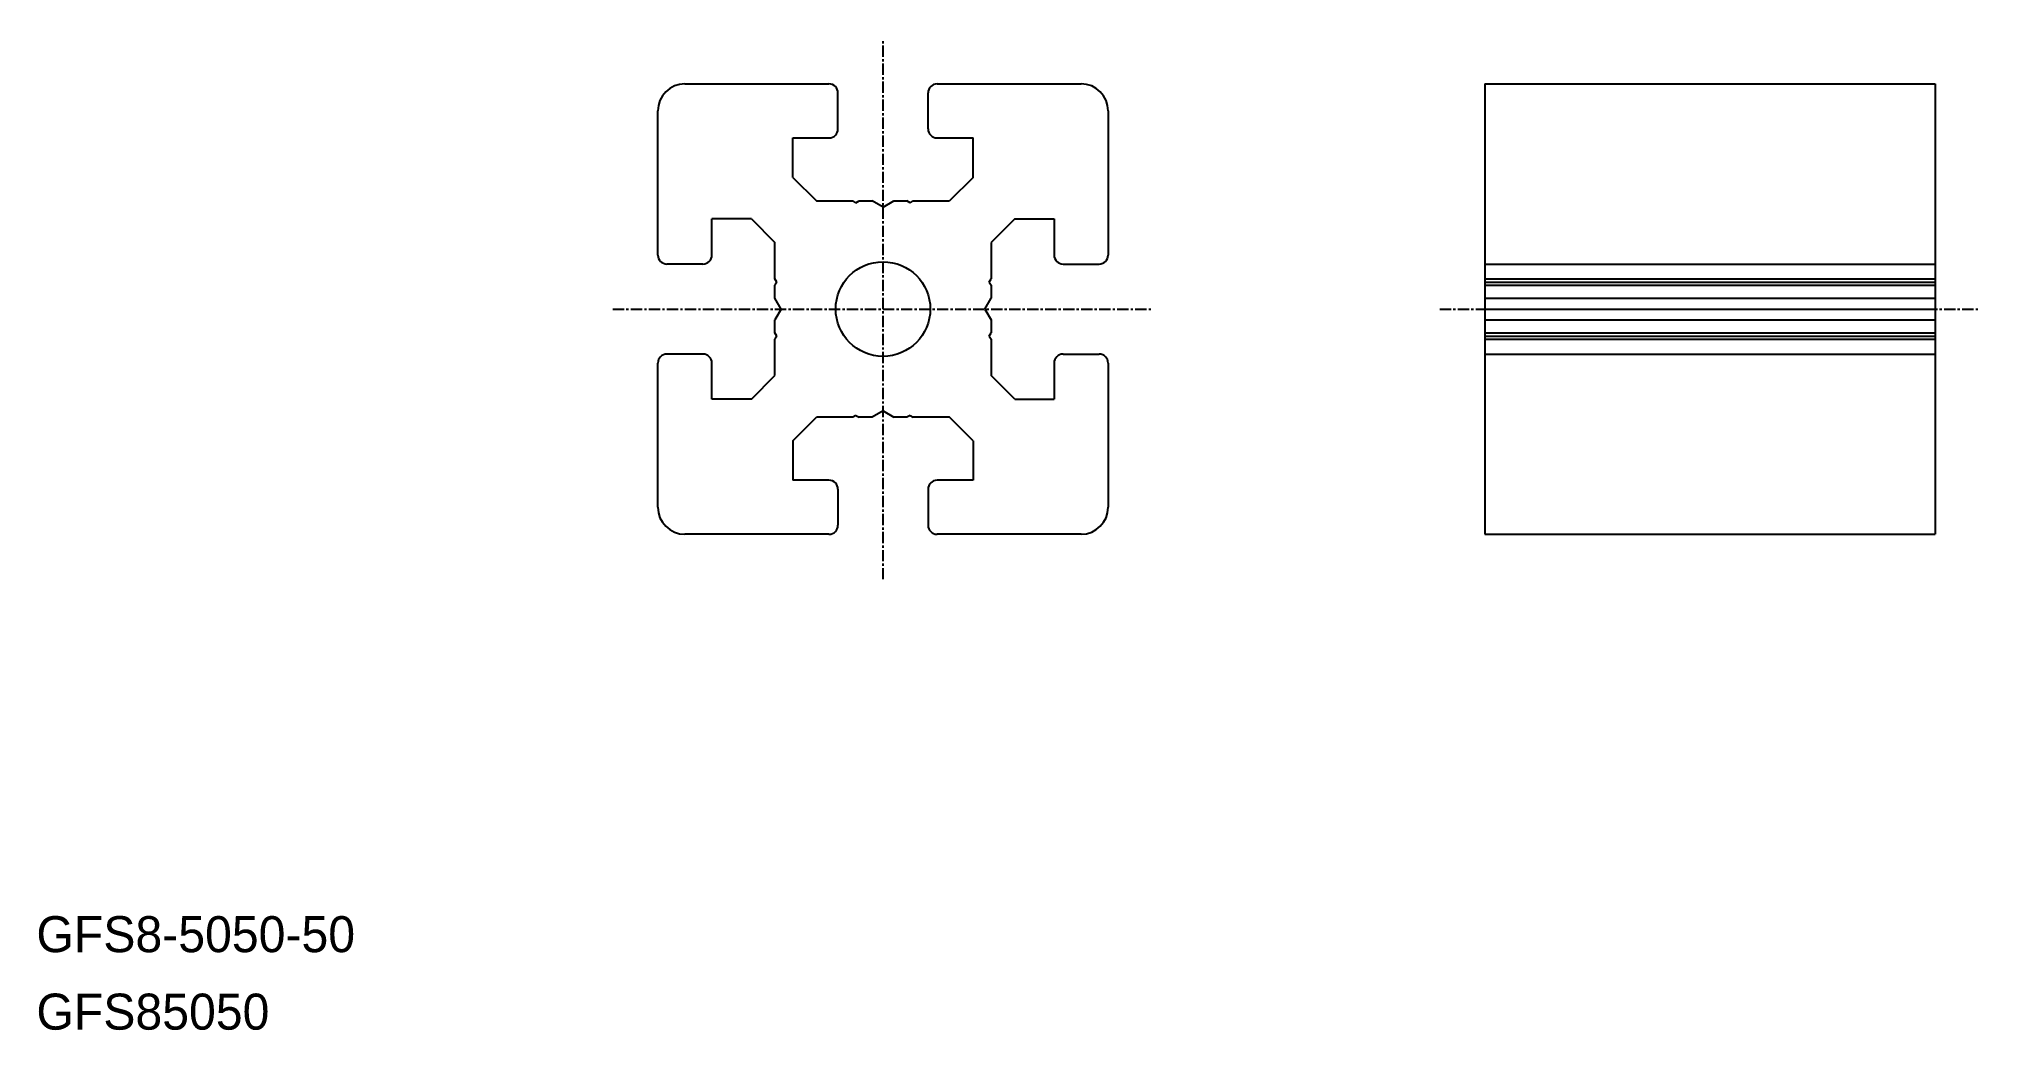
# Model space of a CAD drawing. Extents: x 0 to 216, y 0 to 110.
import ezdxf

# ---------------------------------------------------------------- set-up
doc = ezdxf.new("R2010")
doc.units = 0
doc.linetypes.add('CENTER', pattern=[2, 1.25, -0.25, 0.25, -0.25])
doc.layers.get('0').update_dxf_attribs({"linetype": 'CONTINUOUS'})
doc.layers.add('CENTER', color=1, linetype='CENTER')

msp = doc.modelspace()

# ---------------------------------------------------------------- linework, layer by layer
at = {"color": 7, "linetype": 'CONTINUOUS'}
for p, q in [((72, 105), (88, 105)), ((89, 100), (89, 104)), ((99, 100), (99, 104)), ((100, 105), (116, 105)), ((160.82, 105), (210.82, 105)), ((160.82, 105), (160.82, 55)), ((210.82, 105), (210.82, 55)), ((69, 86), (69, 102)), ((119, 102), (119, 86)), ((84, 94.62), (84, 99)), ((84, 99), (88, 99)), ((100, 99), (104, 99)), ((104, 94.62), (104, 99)), ((84, 94.62), (86.62, 92)), ((104, 94.62), (101.38, 92)), ((86.62, 92), (90.66, 92)), ((91, 91.8), (90.66, 92)), ((91, 91.8), (91.35, 92)), ((91.35, 92), (92.79, 92)), ((94, 91.3), (92.79, 92)), ((94, 91.3), (95.22, 92)), ((95.22, 92), (96.66, 92)), ((97, 91.8), (96.66, 92)), ((97, 91.8), (97.35, 92)), ((97.35, 92), (101.38, 92)), ((75, 86), (75, 90)), ((79.38, 90), (75, 90)), ((79.38, 90), (82, 87.38)), ((108.62, 90), (106, 87.38)), ((108.62, 90), (113, 90)), ((113, 90), (113, 86)), ((82, 83.35), (82, 87.38)), ((106, 87.38), (106, 83.35)), ((74, 85), (70, 85)), ((114, 85), (118, 85)), ((160.82, 85), (210.82, 85)), ((82.2, 83), (82, 83.35)), ((82.2, 83), (82, 82.65)), ((82, 81.21), (82, 82.65)), ((105.8, 83), (106, 83.35)), ((105.8, 83), (106, 82.65)), ((106, 82.65), (106, 81.21)), ((160.82, 83.35), (210.82, 83.35)), ((160.82, 83), (210.82, 83)), ((160.82, 82.65), (210.82, 82.65)), ((82.7, 80), (82, 81.21)), ((82.7, 80), (82, 78.79)), ((105.3, 80), (106, 81.21)), ((105.3, 80), (106, 78.79)), ((160.82, 81.21), (210.82, 81.21)), ((160.82, 80), (210.82, 80)), ((82, 77.35), (82, 78.79)), ((106, 78.79), (106, 77.35)), ((160.82, 78.79), (210.82, 78.79)), ((82.2, 77), (82, 77.35)), ((82.2, 77), (82, 76.65)), ((82, 72.62), (82, 76.65)), ((105.8, 77), (106, 77.35)), ((105.8, 77), (106, 76.65)), ((106, 76.65), (106, 72.62)), ((160.82, 77.35), (210.82, 77.35)), ((160.82, 77), (210.82, 77)), ((160.82, 76.65), (210.82, 76.65)), ((69, 58), (69, 74)), ((74, 75), (70, 75)), ((75, 70), (75, 74)), ((113, 74), (113, 70)), ((114, 75), (118, 75)), ((119, 74), (119, 58)), ((160.82, 75), (210.82, 75)), ((79.38, 70), (82, 72.62)), ((108.62, 70), (106, 72.62)), ((79.38, 70), (75, 70)), ((108.62, 70), (113, 70)), ((84, 65.38), (86.62, 68)), ((90.66, 68), (86.62, 68)), ((91, 68.2), (90.66, 68)), ((91, 68.2), (91.35, 68)), ((92.79, 68), (91.35, 68)), ((94, 68.7), (92.79, 68)), ((94, 68.7), (95.22, 68)), ((96.66, 68), (95.22, 68)), ((97, 68.2), (96.66, 68)), ((97, 68.2), (97.35, 68)), ((101.38, 68), (97.35, 68)), ((104, 65.38), (101.38, 68)), ((84, 65.38), (84, 61)), ((104, 65.38), (104, 61)), ((88, 61), (84, 61)), ((104, 61), (100, 61)), ((89, 60), (89, 56)), ((99, 60), (99, 56)), ((88, 55), (72, 55)), ((116, 55), (100, 55)), ((160.82, 55), (210.82, 55))]:
    msp.add_line(p, q, dxfattribs=at)
msp.add_circle((94, 80), 5.25, dxfattribs=at)
for centre, radius, start, end in [((72, 102), 3, 90, 180), ((88, 104), 1, 0, 90), ((100, 104), 1, 90, 180), ((116, 102), 3, 0, 90), ((88, 100), 1, 270, 0), ((100, 100), 1, 180, 270), ((70, 86), 1, 180, 270), ((74, 86), 1, 270, 0), ((114, 86), 1, 180, 270), ((118, 86), 1, 270, 0), ((70, 74), 1, 90, 180), ((74, 74), 1, 0, 90), ((114, 74), 1, 90, 180), ((118, 74), 1, 0, 90), ((88, 60), 1, 0, 90), ((100, 60), 1, 90, 180), ((72, 58), 3, 180, 270), ((116, 58), 3, 270, 0), ((88, 56), 1, 270, 0), ((100, 56), 1, 180, 270)]:
    msp.add_arc(centre, radius, start, end, dxfattribs=at)
at = {"layer": 'CENTER', "color": 1, "linetype": 'CENTER'}
for p, q in [((94, 50), (94, 110)), ((64, 80), (124, 80)), ((155.82, 80), (215.82, 80))]:
    msp.add_line(p, q, dxfattribs=at)

# ---------------------------------------------------------------- texts
at = {"color": 7, "linetype": 'CONTINUOUS'}
for s, p in [('GFS8-5050-50', (0, 8.6)), ('GFS85050', (0, 0))]:
    msp.add_text(s, height=4, dxfattribs=at).set_placement(p)

doc.saveas('drawing.dxf')
